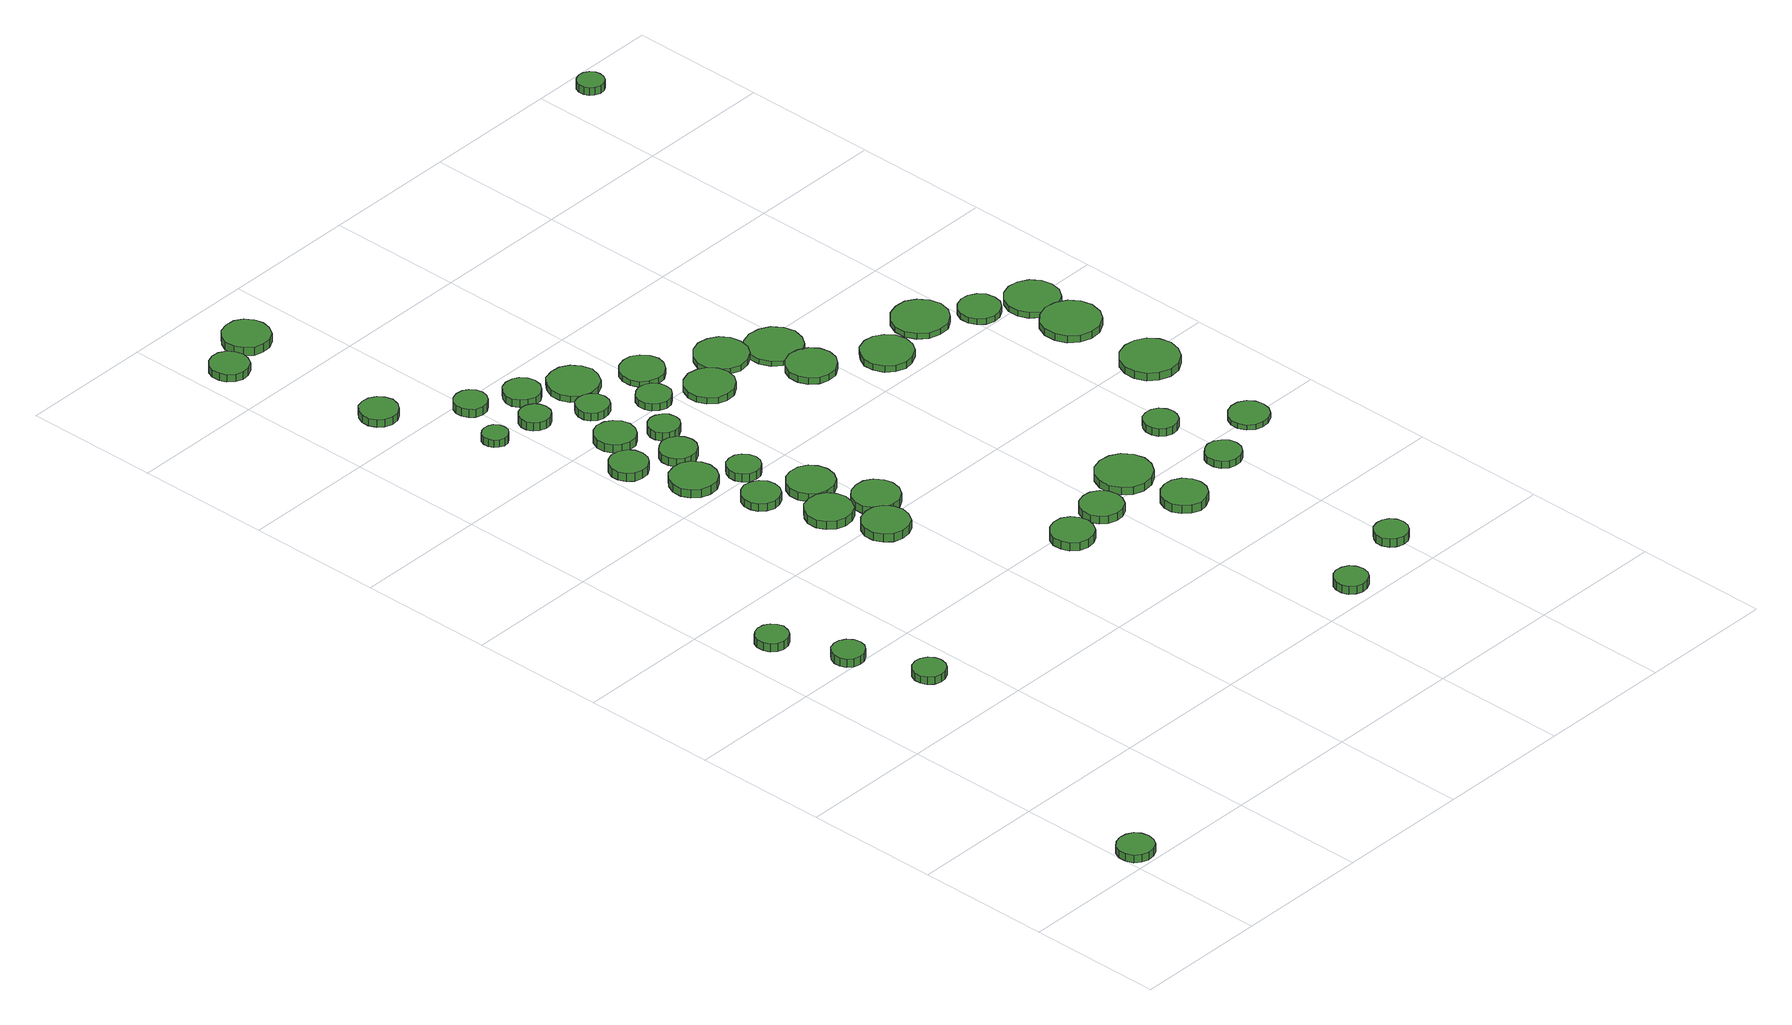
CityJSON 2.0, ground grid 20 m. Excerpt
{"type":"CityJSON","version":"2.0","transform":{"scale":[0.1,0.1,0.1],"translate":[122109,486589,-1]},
"CityObjects":{
"tree1":{"type":"SolitaryVegetationObject","attributes":{"function":"something"},"geometry":[{"type":"MultiSurface","lod":"1","boundaries":[[[0,1,2,3,4,5,6,7,8,9,10,11,12,13,14]],[[15,16,17,18,19,20,21,22,23,24,25,26,27,28,29]],[[0,29,28,1]],[[1,28,27,2]],[[2,27,26,3]],[[3,26,25,4]],[[4,25,24,5]],[[5,24,23,6]],[[6,23,22,7]],[[7,22,21,8]],[[8,21,20,9]],[[9,20,19,10]],[[10,19,18,11]],[[11,18,17,12]],[[12,17,16,13]],[[13,16,15,14]],[[14,15,29,0]]]}]},
"tree2":{"type":"SolitaryVegetationObject","attributes":{"function":"something"},"geometry":[{"type":"MultiSurface","lod":"1","boundaries":[[[30,31,32,33,34,35,36,37,38,39,40,41,42,43,44]],[[45,46,47,48,49,50,51,52,53,54,55,56,57,58,59]],[[30,59,58,31]],[[31,58,57,32]],[[32,57,56,33]],[[33,56,55,34]],[[34,55,54,35]],[[35,54,53,36]],[[36,53,52,37]],[[37,52,51,38]],[[38,51,50,39]],[[39,50,49,40]],[[40,49,48,41]],[[41,48,47,42]],[[42,47,46,43]],[[43,46,45,44]],[[44,45,59,30]]]}]},
"tree3":{"type":"SolitaryVegetationObject","attributes":{"function":"something"},"geometry":[{"type":"MultiSurface","lod":"1","boundaries":[[[60,61,62,63,64,65,66,67,68,69,70,71,72,73,74]],[[75,76,77,78,79,80,81,82,83,84,85,86,87,88,89]],[[60,89,88,61]],[[61,88,87,62]],[[62,87,86,63]],[[63,86,85,64]],[[64,85,84,65]],[[65,84,83,66]],[[66,83,82,67]],[[67,82,81,68]],[[68,81,80,69]],[[69,80,79,70]],[[70,79,78,71]],[[71,78,77,72]],[[72,77,76,73]],[[73,76,75,74]],[[74,75,89,60]]]}]},
"tree4":{"type":"SolitaryVegetationObject","attributes":{"function":"something"},"geometry":[{"type":"MultiSurface","lod":"1","boundaries":[[[90,91,92,93,94,95,96,97,98,99,100,101,102,103,104]],[[105,106,107,108,109,110,111,112,113,114,115,116,117,118,119]],[[90,119,118,91]],[[91,118,117,92]],[[92,117,116,93]],[[93,116,115,94]],[[94,115,114,95]],[[95,114,113,96]],[[96,113,112,97]],[[97,112,111,98]],[[98,111,110,99]],[[99,110,109,100]],[[100,109,108,101]],[[101,108,107,102]],[[102,107,106,103]],[[103,106,105,104]],[[104,105,119,90]]]}]},
"tree5":{"type":"SolitaryVegetationObject","attributes":{"function":"something"},"geometry":[{"type":"MultiSurface","lod":"1","boundaries":[[[120,121,122,123,124,125,126,127,128,129,130,131,132,133,134]],[[135,136,137,138,139,140,141,142,143,144,145,146,147,148,149]],[[120,149,148,121]],[[121,148,147,122]],[[122,147,146,123]],[[123,146,145,124]],[[124,145,144,125]],[[125,144,143,126]],[[126,143,142,127]],[[127,142,141,128]],[[128,141,140,129]],[[129,140,139,130]],[[130,139,138,131]],[[131,138,137,132]],[[132,137,136,133]],[[133,136,135,134]],[[134,135,149,120]]]}]},
"tree6":{"type":"SolitaryVegetationObject","attributes":{"function":"something"},"geometry":[{"type":"MultiSurface","lod":"1","boundaries":[[[150,151,152,153,154,155,156,157,158,159,160,161,162,163,164]],[[165,166,167,168,169,170,171,172,173,174,175,176,177,178,179]],[[150,179,178,151]],[[151,178,177,152]],[[152,177,176,153]],[[153,176,175,154]],[[154,175,174,155]],[[155,174,173,156]],[[156,173,172,157]],[[157,172,171,158]],[[158,171,170,159]],[[159,170,169,160]],[[160,169,168,161]],[[161,168,167,162]],[[162,167,166,163]],[[163,166,165,164]],[[164,165,179,150]]]}]},
"tree7":{"type":"SolitaryVegetationObject","attributes":{"function":"something"},"geometry":[{"type":"MultiSurface","lod":"1","boundaries":[[[180,181,182,183,184,185,186,187,188,189,190,191,192,193,194]],[[195,196,197,198,199,200,201,202,203,204,205,206,207,208,209]],[[180,209,208,181]],[[181,208,207,182]],[[182,207,206,183]],[[183,206,205,184]],[[184,205,204,185]],[[185,204,203,186]],[[186,203,202,187]],[[187,202,201,188]],[[188,201,200,189]],[[189,200,199,190]],[[190,199,198,191]],[[191,198,197,192]],[[192,197,196,193]],[[193,196,195,194]],[[194,195,209,180]]]}]},
"tree8":{"type":"SolitaryVegetationObject","attributes":{"function":"something"},"geometry":[{"type":"MultiSurface","lod":"1","boundaries":[[[210,211,212,213,214,215,216,217,218,219,220,221,222,223,224]],[[225,226,227,228,229,230,231,232,233,234,235,236,237,238,239]],[[210,239,238,211]],[[211,238,237,212]],[[212,237,236,213]],[[213,236,235,214]],[[214,235,234,215]],[[215,234,233,216]],[[216,233,232,217]],[[217,232,231,218]],[[218,231,230,219]],[[219,230,229,220]],[[220,229,228,221]],[[221,228,227,222]],[[222,227,226,223]],[[223,226,225,224]],[[224,225,239,210]]]}]},
"tree9":{"type":"SolitaryVegetationObject","attributes":{"function":"something"},"geometry":[{"type":"MultiSurface","lod":"1","boundaries":[[[240,241,242,243,244,245,246,247,248,249,250,251,252,253,254]],[[255,256,257,258,259,260,261,262,263,264,265,266,267,268,269]],[[240,269,268,241]],[[241,268,267,242]],[[242,267,266,243]],[[243,266,265,244]],[[244,265,264,245]],[[245,264,263,246]],[[246,263,262,247]],[[247,262,261,248]],[[248,261,260,249]],[[249,260,259,250]],[[250,259,258,251]],[[251,258,257,252]],[[252,257,256,253]],[[253,256,255,254]],[[254,255,269,240]]]}]},
"tree10":{"type":"SolitaryVegetationObject","attributes":{"function":"something"},"geometry":[{"type":"MultiSurface","lod":"1","boundaries":[[[270,271,272,273,274,275,276,277,278,279,280,281,282,283,284]],[[285,286,287,288,289,290,291,292,293,294,295,296,297,298,299]],[[270,299,298,271]],[[271,298,297,272]],[[272,297,296,273]],[[273,296,295,274]],[[274,295,294,275]],[[275,294,293,276]],[[276,293,292,277]],[[277,292,291,278]],[[278,291,290,279]],[[279,290,289,280]],[[280,289,288,281]],[[281,288,287,282]],[[282,287,286,283]],[[283,286,285,284]],[[284,285,299,270]]]}]},
"tree11":{"type":"SolitaryVegetationObject","attributes":{"function":"something"},"geometry":[{"type":"MultiSurface","lod":"1","boundaries":[[[300,301,302,303,304,305,306,307,308,309,310,311,312,313,314]],[[315,316,317,318,319,320,321,322,323,324,325,326,327,328,329]],[[300,329,328,301]],[[301,328,327,302]],[[302,327,326,303]],[[303,326,325,304]],[[304,325,324,305]],[[305,324,323,306]],[[306,323,322,307]],[[307,322,321,308]],[[308,321,320,309]],[[309,320,319,310]],[[310,319,318,311]],[[311,318,317,312]],[[312,317,316,313]],[[313,316,315,314]],[[314,315,329,300]]]}]},
"tree12":{"type":"SolitaryVegetationObject","attributes":{"function":"something"},"geometry":[{"type":"MultiSurface","lod":"1","boundaries":[[[330,331,332,333,334,335,336,337,338,339,340,341,342,343,344]],[[345,346,347,348,349,350,351,352,353,354,355,356,357,358,359]],[[330,359,358,331]],[[331,358,357,332]],[[332,357,356,333]],[[333,356,355,334]],[[334,355,354,335]],[[335,354,353,336]],[[336,353,352,337]],[[337,352,351,338]],[[338,351,350,339]],[[339,350,349,340]],[[340,349,348,341]],[[341,348,347,342]],[[342,347,346,343]],[[343,346,345,344]],[[344,345,359,330]]]}]},
"tree13":{"type":"SolitaryVegetationObject","attributes":{"function":"something"},"geometry":[{"type":"MultiSurface","lod":"1","boundaries":[[[360,361,362,363,364,365,366,367,368,369,370,371,372,373,374]],[[375,376,377,378,379,380,381,382,383,384,385,386,387,388,389]],[[360,389,388,361]],[[361,388,387,362]],[[362,387,386,363]],[[363,386,385,364]],[[364,385,384,365]],[[365,384,383,366]],[[366,383,382,367]],[[367,382,381,368]],[[368,381,380,369]],[[369,380,379,370]],[[370,379,378,371]],[[371,378,377,372]],[[372,377,376,373]],[[373,376,375,374]],[[374,375,389,360]]]}]},
"tree14":{"type":"SolitaryVegetationObject","attributes":{"function":"something"},"geometry":[{"type":"MultiSurface","lod":"1","boundaries":[[[390,391,392,393,394,395,396,397,398,399,400,401,402,403,404]],[[405,406,407,408,409,410,411,412,413,414,415,416,417,418,419]],[[390,419,418,391]],[[391,418,417,392]],[[392,417,416,393]],[[393,416,415,394]],[[394,415,414,395]],[[395,414,413,396]],[[396,413,412,397]],[[397,412,411,398]],[[398,411,410,399]],[[399,410,409,400]],[[400,409,408,401]],[[401,408,407,402]],[[402,407,406,403]],[[403,406,405,404]],[[404,405,419,390]]]}]},
"tree15":{"type":"SolitaryVegetationObject","attributes":{"function":"something"},"geometry":[{"type":"MultiSurface","lod":"1","boundaries":[[[420,421,422,423,424,425,426,427,428,429,430,431,432,433,434]],[[435,436,437,438,439,440,441,442,443,444,445,446,447,448,449]],[[420,449,448,421]],[[421,448,447,422]],[[422,447,446,423]],[[423,446,445,424]],[[424,445,444,425]],[[425,444,443,426]],[[426,443,442,427]],[[427,442,441,428]],[[428,441,440,429]],[[429,440,439,430]],[[430,439,438,431]],[[431,438,437,432]],[[432,437,436,433]],[[433,436,435,434]],[[434,435,449,420]]]}]},
"tree16":{"type":"SolitaryVegetationObject","attributes":{"function":"something"},"geometry":[{"type":"MultiSurface","lod":"1","boundaries":[[[450,451,452,453,454,455,456,457,458,459,460,461,462,463,464]],[[465,466,467,468,469,470,471,472,473,474,475,476,477,478,479]],[[450,479,478,451]],[[451,478,477,452]],[[452,477,476,453]],[[453,476,475,454]],[[454,475,474,455]],[[455,474,473,456]],[[456,473,472,457]],[[457,472,471,458]],[[458,471,470,459]],[[459,470,469,460]],[[460,469,468,461]],[[461,468,467,462]],[[462,467,466,463]],[[463,466,465,464]],[[464,465,479,450]]]}]},
"tree17":{"type":"SolitaryVegetationObject","attributes":{"function":"something"},"geometry":[{"type":"MultiSurface","lod":"1","boundaries":[[[480,481,482,483,484,485,486,487,488,489,490,491,492,493,494]],[[495,496,497,498,499,500,501,502,503,504,505,506,507,508,509]],[[480,509,508,481]],[[481,508,507,482]],[[482,507,506,483]],[[483,506,505,484]],[[484,505,504,485]],[[485,504,503,486]],[[486,503,502,487]],[[487,502,501,488]],[[488,501,500,489]],[[489,500,499,490]],[[490,499,498,491]],[[491,498,497,492]],[[492,497,496,493]],[[493,496,495,494]],[[494,495,509,480]]]}]},
"tree18":{"type":"SolitaryVegetationObject","attributes":{"function":"something"},"geometry":[{"type":"MultiSurface","lod":"1","boundaries":[[[510,511,512,513,514,515,516,517,518,519,520,521,522,523,524]],[[525,526,527,528,529,530,531,532,533,534,535,536,537,538,539]],[[510,539,538,511]],[[511,538,537,512]],[[512,537,536,513]],[[513,536,535,514]],[[514,535,534,515]],[[515,534,533,516]],[[516,533,532,517]],[[517,532,531,518]],[[518,531,530,519]],[[519,530,529,520]],[[520,529,528,521]],[[521,528,527,522]],[[522,527,526,523]],[[523,526,525,524]],[[524,525,539,510]]]}]},
"tree19":{"type":"SolitaryVegetationObject","attributes":{"function":"something"},"geometry":[{"type":"MultiSurface","lod":"1","boundaries":[[[540,541,542,543,544,545,546,547,548,549,550,551,552,553,554]],[[555,556,557,558,559,560,561,562,563,564,565,566,567,568,569]],[[540,569,568,541]],[[541,568,567,542]],[[542,567,566,543]],[[543,566,565,544]],[[544,565,564,545]],[[545,564,563,546]],[[546,563,562,547]],[[547,562,561,548]],[[548,561,560,549]],[[549,560,559,550]],[[550,559,558,551]],[[551,558,557,552]],[[552,557,556,553]],[[553,556,555,554]],[[554,555,569,540]]]}]},
"tree20":{"type":"SolitaryVegetationObject","attributes":{"function":"something"},"geometry":[{"type":"MultiSurface","lod":"1","boundaries":[[[570,571,572,573,574,575,576,577,578,579,580,581,582,583,584]],[[585,586,587,588,589,590,591,592,593,594,595,596,597,598,599]],[[570,599,598,571]],[[571,598,597,572]],[[572,597,596,573]],[[573,596,595,574]],[[574,595,594,575]],[[575,594,593,576]],[[576,593,592,577]],[[577,592,591,578]],[[578,591,590,579]],[[579,590,589,580]],[[580,589,588,581]],[[581,588,587,582]],[[582,587,586,583]],[[583,586,585,584]],[[584,585,599,570]]]}]},
"tree21":{"type":"SolitaryVegetationObject","attributes":{"function":"something"},"geometry":[{"type":"MultiSurface","lod":"1","boundaries":[[[600,601,602,603,604,605,606,607,608,609,610,611,612,613,614]],[[615,616,617,618,619,620,621,622,623,624,625,626,627,628,629]],[[600,629,628,601]],[[601,628,627,602]],[[602,627,626,603]],[[603,626,625,604]],[[604,625,624,605]],[[605,624,623,606]],[[606,623,622,607]],[[607,622,621,608]],[[608,621,620,609]],[[609,620,619,610]],[[610,619,618,611]],[[611,618,617,612]],[[612,617,616,613]],[[613,616,615,614]],[[614,615,629,600]]]}]},
"tree22":{"type":"SolitaryVegetationObject","attributes":{"function":"something"},"geometry":[{"type":"MultiSurface","lod":"1","boundaries":[[[630,631,632,633,634,635,636,637,638,639,640,641,642,643,644]],[[645,646,647,648,649,650,651,652,653,654,655,656,657,658,659]],[[630,659,658,631]],[[631,658,657,632]],[[632,657,656,633]],[[633,656,655,634]],[[634,655,654,635]],[[635,654,653,636]],[[636,653,652,637]],[[637,652,651,638]],[[638,651,650,639]],[[639,650,649,640]],[[640,649,648,641]],[[641,648,647,642]],[[642,647,646,643]],[[643,646,645,644]],[[644,645,659,630]]]}]},
"tree23":{"type":"SolitaryVegetationObject","attributes":{"function":"something"},"geometry":[{"type":"MultiSurface","lod":"1","boundaries":[[[660,661,662,663,664,665,666,667,668,669,670,671,672,673,674]],[[675,676,677,678,679,680,681,682,683,684,685,686,687,688,689]],[[660,689,688,661]],[[661,688,687,662]],[[662,687,686,663]],[[663,686,685,664]],[[664,685,684,665]],[[665,684,683,666]],[[666,683,682,667]],[[667,682,681,668]],[[668,681,680,669]],[[669,680,679,670]],[[670,679,678,671]],[[671,678,677,672]],[[672,677,676,673]],[[673,676,675,674]],[[674,675,689,660]]]}]},
"tree24":{"type":"SolitaryVegetationObject","attributes":{"function":"something"},"geometry":[{"type":"MultiSurface","lod":"1","boundaries":[[[690,691,692,693,694,695,696,697,698,699,700,701,702,703,704]],[[705,706,707,708,709,710,711,712,713,714,715,716,717,718,719]],[[690,719,718,691]],[[691,718,717,692]],[[692,717,716,693]],[[693,716,715,694]],[[694,715,714,695]],[[695,714,713,696]],[[696,713,712,697]],[[697,712,711,698]],[[698,711,710,699]],[[699,710,709,700]],[[700,709,708,701]],[[701,708,707,702]],[[702,707,706,703]],[[703,706,705,704]],[[704,705,719,690]]]}]},
"tree25":{"type":"SolitaryVegetationObject","attributes":{"function":"something"},"geometry":[{"type":"MultiSurface","lod":"1","boundaries":[[[720,721,722,723,724,725,726,727,728,729,730,731,732,733,734]],[[735,736,737,738,739,740,741,742,743,744,745,746,747,748,749]],[[720,749,748,721]],[[721,748,747,722]],[[722,747,746,723]],[[723,746,745,724]],[[724,745,744,725]],[[725,744,743,726]],[[726,743,742,727]],[[727,742,741,728]],[[728,741,740,729]],[[729,740,739,730]],[[730,739,738,731]],[[731,738,737,732]],[[732,737,736,733]],[[733,736,735,734]],[[734,735,749,720]]]}]},
"tree26":{"type":"SolitaryVegetationObject","attributes":{"function":"something"},"geometry":[{"type":"MultiSurface","lod":"1","boundaries":[[[750,751,752,753,754,755,756,757,758,759,760,761,762,763,764]],[[765,766,767,768,769,770,771,772,773,774,775,776,777,778,779]],[[750,779,778,751]],[[751,778,777,752]],[[752,777,776,753]],[[753,776,775,754]],[[754,775,774,755]],[[755,774,773,756]],[[756,773,772,757]],[[757,772,771,758]],[[758,771,770,759]],[[759,770,769,760]],[[760,769,768,761]],[[761,768,767,762]],[[762,767,766,763]],[[763,766,765,764]],[[764,765,779,750]]]}]},
"tree27":{"type":"SolitaryVegetationObject","attributes":{"function":"something"},"geometry":[{"type":"MultiSurface","lod":"1","boundaries":[[[780,781,782,783,784,785,786,787,788,789,790,791,792,793,794]],[[795,796,797,798,799,800,801,802,803,804,805,806,807,808,809]],[[780,809,808,781]],[[781,808,807,782]],[[782,807,806,783]],[[783,806,805,784]],[[784,805,804,785]],[[785,804,803,786]],[[786,803,802,787]],[[787,802,801,788]],[[788,801,800,789]],[[789,800,799,790]],[[790,799,798,791]],[[791,798,797,792]],[[792,797,796,793]],[[793,796,795,794]],[[794,795,809,780]]]}]},
"tree28":{"type":"SolitaryVegetationObject","attributes":{"function":"something"},"geometry":[{"type":"MultiSurface","lod":"1","boundaries":[[[810,811,812,813,814,815,816,817,818,819,820,821,822,823,824]],[[825,826,827,828,829,830,831,832,833,834,835,836,837,838,839]],[[810,839,838,811]],[[811,838,837,812]],[[812,837,836,813]],[[813,836,835,814]],[[814,835,834,815]],[[815,834,833,816]],[[816,833,832,817]],[[817,832,831,818]],[[818,831,830,819]],[[819,830,829,820]],[[820,829,828,821]],[[821,828,827,822]],[[822,827,826,823]],[[823,826,825,824]],[[824,825,839,810]]]}]},
"tree29":{"type":"SolitaryVegetationObject","attributes":{"function":"something"},"geometry":[{"type":"MultiSurface","lod":"1","boundaries":[[[840,841,842,843,844,845,846,847,848,849,850,851,852,853,854]],[[855,856,857,858,859,860,861,862,863,864,865,866,867,868,869]],[[840,869,868,841]],[[841,868,867,842]],[[842,867,866,843]],[[843,866,865,844]],[[844,865,864,845]],[[845,864,863,846]],[[846,863,862,847]],[[847,862,861,848]],[[848,861,860,849]],[[849,860,859,850]],[[850,859,858,851]],[[851,858,857,852]],[[852,857,856,853]],[[853,856,855,854]],[[854,855,869,840]]]}]},
"tree30":{"type":"SolitaryVegetationObject","attributes":{"function":"something"},"geometry":[{"type":"MultiSurface","lod":"1","boundaries":[[[870,871,872,873,874,875,876,877,878,879,880,881,882,883,884]],[[885,886,887,888,889,890,891,892,893,894,895,896,897,898,899]],[[870,899,898,871]],[[871,898,897,872]],[[872,897,896,873]],[[873,896,895,874]],[[874,895,894,875]],[[875,894,893,876]],[[876,893,892,877]],[[877,892,891,878]],[[878,891,890,879]],[[879,890,889,880]],[[880,889,888,881]],[[881,888,887,882]],[[882,887,886,883]],[[883,886,885,884]],[[884,885,899,870]]]}]},
"tree31":{"type":"SolitaryVegetationObject","attributes":{"function":"something"},"geometry":[{"type":"MultiSurface","lod":"1","boundaries":[[[900,901,902,903,904,905,906,907,908,909,910,911,912,913,914]],[[915,916,917,918,919,920,921,922,923,924,925,926,927,928,929]],[[900,929,928,901]],[[901,928,927,902]],[[902,927,926,903]],[[903,926,925,904]],[[904,925,924,905]],[[905,924,923,906]],[[906,923,922,907]],[[907,922,921,908]],[[908,921,920,909]],[[909,920,919,910]],[[910,919,918,911]],[[911,918,917,912]],[[912,917,916,913]],[[913,916,915,914]],[[914,915,929,900]]]}]},
"tree32":{"type":"SolitaryVegetationObject","attributes":{"function":"something"},"geometry":[{"type":"MultiSurface","lod":"1","boundaries":[[[930,931,932,933,934,935,936,937,938,939,940,941,942,943,944]],[[945,946,947,948,949,950,951,952,953,954,955,956,957,958,959]],[[930,959,958,931]],[[931,958,957,932]],[[932,957,956,933]],[[933,956,955,934]],[[934,955,954,935]],[[935,954,953,936]],[[936,953,952,937]],[[937,952,951,938]],[[938,951,950,939]],[[939,950,949,940]],[[940,949,948,941]],[[941,948,947,942]],[[942,947,946,943]],[[943,946,945,944]],[[944,945,959,930]]]}]},
"tree33":{"type":"SolitaryVegetationObject","attributes":{"function":"something"},"geometry":[{"type":"MultiSurface","lod":"1","boundaries":[[[960,961,962,963,964,965,966,967,968,969,970,971,972,973,974]],[[975,976,977,978,979,980,981,982,983,984,985,986,987,988,989]],[[960,989,988,961]],[[961,988,987,962]],[[962,987,986,963]],[[963,986,985,964]],[[964,985,984,965]],[[965,984,983,966]],[[966,983,982,967]],[[967,982,981,968]],[[968,981,980,969]],[[969,980,979,970]],[[970,979,978,971]],[[971,978,977,972]],[[972,977,976,973]],[[973,976,975,974]],[[974,975,989,960]]]}]},
"tree34":{"type":"SolitaryVegetationObject","attributes":{"function":"something"},"geometry":[{"type":"MultiSurface","lod":"1","boundaries":[[[990,991,992,993,994,995,996,997,998,999,1000,1001,1002,1003,1004]],[[1005,1006,1007,1008,1009,1010,1011,1012,1013,1014,1015,1016,1017,1018,1019]],[[990,1019,1018,991]],[[991,1018,1017,992]],[[992,1017,1016,993]],[[993,1016,1015,994]],[[994,1015,1014,995]],[[995,1014,1013,996]],[[996,1013,1012,997]],[[997,1012,1011,998]],[[998,1011,1010,999]],[[999,1010,1009,1000]],[[1000,1009,1008,1001]],[[1001,1008,1007,1002]],[[1002,1007,1006,1003]],[[1003,1006,1005,1004]],[[1004,1005,1019,990]]]}]},
"tree35":{"type":"SolitaryVegetationObject","attributes":{"function":"something"},"geometry":[{"type":"MultiSurface","lod":"1","boundaries":[[[1020,1021,1022,1023,1024,1025,1026,1027,1028,1029,1030,1031,1032,1033,1034]],[[1035,1036,1037,1038,1039,1040,1041,1042,1043,1044,1045,1046,1047,1048,1049]],[[1020,1049,1048,1021]],[[1021,1048,1047,1022]],[[1022,1047,1046,1023]],[[1023,1046,1045,1024]],[[1024,1045,1044,1025]],[[1025,1044,1043,1026]],[[1026,1043,1042,1027]],[[1027,1042,1041,1028]],[[1028,1041,1040,1029]],[[1029,1040,1039,1030]],[[1030,1039,1038,1031]],[[1031,1038,1037,1032]],[[1032,1037,1036,1033]],[[1033,1036,1035,1034]],[[1034,1035,1049,1020]]]}]},
"tree36":{"type":"SolitaryVegetationObject","attributes":{"function":"something"},"geometry":[{"type":"MultiSurface","lod":"1","boundaries":[[[1050,1051,1052,1053,1054,1055,1056,1057,1058,1059,1060,1061,1062,1063,1064]],[[1065,1066,1067,1068,1069,1070,1071,1072,1073,1074,1075,1076,1077,1078,1079]],[[1050,1079,1078,1051]],[[1051,1078,1077,1052]],[[1052,1077,1076,1053]],[[1053,1076,1075,1054]],[[1054,1075,1074,1055]],[[1055,1074,1073,1056]],[[1056,1073,1072,1057]],[[1057,1072,1071,1058]],[[1058,1071,1070,1059]],[[1059,1070,1069,1060]],[[1060,1069,1068,1061]],[[1061,1068,1067,1062]],[[1062,1067,1066,1063]],[[1063,1066,1065,1064]],[[1064,1065,1079,1050]]]}]},
"tree37":{"type":"SolitaryVegetationObject","attributes":{"function":"something"},"geometry":[{"type":"MultiSurface","lod":"1","boundaries":[[[1080,1081,1082,1083,1084,1085,1086,1087,1088,1089,1090,1091,1092,1093,1094]],[[1095,1096,1097,1098,1099,1100,1101,1102,1103,1104,1105,1106,1107,1108,1109]],[[1080,1109,1108,1081]],[[1081,1108,1107,1082]],[[1082,1107,1106,1083]],[[1083,1106,1105,1084]],[[1084,1105,1104,1085]],[[1085,1104,1103,1086]],[[1086,1103,1102,1087]],[[1087,1102,1101,1088]],[[1088,1101,1100,1089]],[[1089,1100,1099,1090]],[[1090,1099,1098,1091]],[[1091,1098,1097,1092]],[[1092,1097,1096,1093]],[[1093,1096,1095,1094]],[[1094,1095,1109,1080]]]}]},
"tree38":{"type":"SolitaryVegetationObject","attributes":{"function":"something"},"geometry":[{"type":"MultiSurface","lod":"1","boundaries":[[[1110,1111,1112,1113,1114,1115,1116,1117,1118,1119,1120,1121,1122,1123,1124]],[[1125,1126,1127,1128,1129,1130,1131,1132,1133,1134,1135,1136,1137,1138,1139]],[[1110,1139,1138,1111]],[[1111,1138,1137,1112]],[[1112,1137,1136,1113]],[[1113,1136,1135,1114]],[[1114,1135,1134,1115]],[[1115,1134,1133,1116]],[[1116,1133,1132,1117]],[[1117,1132,1131,1118]],[[1118,1131,1130,1119]],[[1119,1130,1129,1120]],[[1120,1129,1128,1121]],[[1121,1128,1127,1122]],[[1122,1127,1126,1123]],[[1123,1126,1125,1124]],[[1124,1125,1139,1110]]]}]},
"tree39":{"type":"SolitaryVegetationObject","attributes":{"function":"something"},"geometry":[{"type":"MultiSurface","lod":"1","boundaries":[[[1140,1141,1142,1143,1144,1145,1146,1147,1148,1149,1150,1151,1152,1153,1154]],[[1155,1156,1157,1158,1159,1160,1161,1162,1163,1164,1165,1166,1167,1168,1169]],[[1140,1169,1168,1141]],[[1141,1168,1167,1142]],[[1142,1167,1166,1143]],[[1143,1166,1165,1144]],[[1144,1165,1164,1145]],[[1145,1164,1163,1146]],[[1146,1163,1162,1147]],[[1147,1162,1161,1148]],[[1148,1161,1160,1149]],[[1149,1160,1159,1150]],[[1150,1159,1158,1151]],[[1151,1158,1157,1152]],[[1152,1157,1156,1153]],[[1153,1156,1155,1154]],[[1154,1155,1169,1140]]]}]},
"tree40":{"type":"SolitaryVegetationObject","attributes":{"function":"something"},"geometry":[{"type":"MultiSurface","lod":"1","boundaries":[[[1170,1171,1172,1173,1174,1175,1176,1177,1178,1179,1180,1181,1182,1183,1184]],[[1185,1186,1187,1188,1189,1190,1191,1192,1193,1194,1195,1196,1197,1198,1199]],[[1170,1199,1198,1171]],[[1171,1198,1197,1172]],[[1172,1197,1196,1173]],[[1173,1196,1195,1174]],[[1174,1195,1194,1175]],[[1175,1194,1193,1176]],[[1176,1193,1192,1177]],[[1177,1192,1191,1178]],[[1178,1191,1190,1179]],[[1179,1190,1189,1180]],[[1180,1189,1188,1181]],[[1181,1188,1187,1182]],[[1182,1187,1186,1183]],[[1183,1186,1185,1184]],[[1184,1185,1199,1170]]]}]},
"tree41":{"type":"SolitaryVegetationObject","attributes":{"function":"something"},"geometry":[{"type":"MultiSurface","lod":"1","boundaries":[[[1200,1201,1202,1203,1204,1205,1206,1207,1208,1209,1210,1211,1212,1213,1214]],[[1215,1216,1217,1218,1219,1220,1221,1222,1223,1224,1225,1226,1227,1228,1229]],[[1200,1229,1228,1201]],[[1201,1228,1227,1202]],[[1202,1227,1226,1203]],[[1203,1226,1225,1204]],[[1204,1225,1224,1205]],[[1205,1224,1223,1206]],[[1206,1223,1222,1207]],[[1207,1222,1221,1208]],[[1208,1221,1220,1209]],[[1209,1220,1219,1210]],[[1210,1219,1218,1211]],[[1211,1218,1217,1212]],[[1212,1217,1216,1213]],[[1213,1216,1215,1214]],[[1214,1215,1229,1200]]]}]},
"tree42":{"type":"SolitaryVegetationObject","attributes":{"function":"something"},"geometry":[{"type":"MultiSurface","lod":"1","boundaries":[[[1230,1231,1232,1233,1234,1235,1236,1237,1238,1239,1240,1241,1242,1243,1244]],[[1245,1246,1247,1248,1249,1250,1251,1252,1253,1254,1255,1256,1257,1258,1259]],[[1230,1259,1258,1231]],[[1231,1258,1257,1232]],[[1232,1257,1256,1233]],[[1233,1256,1255,1234]],[[1234,1255,1254,1235]],[[1235,1254,1253,1236]],[[1236,1253,1252,1237]],[[1237,1252,1251,1238]],[[1238,1251,1250,1239]],[[1239,1250,1249,1240]],[[1240,1249,1248,1241]],[[1241,1248,1247,1242]],[[1242,1247,1246,1243]],[[1243,1246,1245,1244]],[[1244,1245,1259,1230]]]}]},
"tree43":{"type":"SolitaryVegetationObject","attributes":{"function":"something"},"geometry":[{"type":"MultiSurface","lod":"1","boundaries":[[[1260,1261,1262,1263,1264,1265,1266,1267,1268,1269,1270,1271,1272,1273,1274]],[[1275,1276,1277,1278,1279,1280,1281,1282,1283,1284,1285,1286,1287,1288,1289]],[[1260,1289,1288,1261]],[[1261,1288,1287,1262]],[[1262,1287,1286,1263]],[[1263,1286,1285,1264]],[[1264,1285,1284,1265]],[[1265,1284,1283,1266]],[[1266,1283,1282,1267]],[[1267,1282,1281,1268]],[[1268,1281,1280,1269]],[[1269,1280,1279,1270]],[[1270,1279,1278,1271]],[[1271,1278,1277,1272]],[[1272,1277,1276,1273]],[[1273,1276,1275,1274]],[[1274,1275,1289,1260]]]}]},
"tree44":{"type":"SolitaryVegetationObject","attributes":{"function":"something"},"geometry":[{"type":"MultiSurface","lod":"1","boundaries":[[[1290,1291,1292,1293,1294,1295,1296,1297,1298,1299,1300,1301,1302,1303,1304]],[[1305,1306,1307,1308,1309,1310,1311,1312,1313,1314,1315,1316,1317,1318,1319]],[[1290,1319,1318,1291]],[[1291,1318,1317,1292]],[[1292,1317,1316,1293]],[[1293,1316,1315,1294]],[[1294,1315,1314,1295]],[[1295,1314,1313,1296]],[[1296,1313,1312,1297]],[[1297,1312,1311,1298]],[[1298,1311,1310,1299]],[[1299,1310,1309,1300]],[[1300,1309,1308,1301]],[[1301,1308,1307,1302]],[[1302,1307,1306,1303]],[[1303,1306,1305,1304]],[[1304,1305,1319,1290]]]}]},
"tree45":{"type":"SolitaryVegetationObject","attributes":{"function":"something"},"geometry":[{"type":"MultiSurface","lod":"1","boundaries":[[[1320,1321,1322,1323,1324,1325,1326,1327,1328,1329,1330,1331,1332,1333,1334]],[[1335,1336,1337,1338,1339,1340,1341,1342,1343,1344,1345,1346,1347,1348,1349]],[[1320,1349,1348,1321]],[[1321,1348,1347,1322]],[[1322,1347,1346,1323]],[[1323,1346,1345,1324]],[[1324,1345,1344,1325]],[[1325,1344,1343,1326]],[[1326,1343,1342,1327]],[[1327,1342,1341,1328]],[[1328,1341,1340,1329]],[[1329,1340,1339,1330]],[[1330,1339,1338,1331]],[[1331,1338,1337,1332]],[[1332,1337,1336,1333]],[[1333,1336,1335,1334]],[[1334,1335,1349,1320]]]}]},
"tree46":{"type":"SolitaryVegetationObject","attributes":{"function":"something"},"geometry":[{"type":"MultiSurface","lod":"1","boundaries":[[[1350,1351,1352,1353,1354,1355,1356,1357,1358,1359,1360,1361,1362,1363,1364]],[[1365,1366,1367,1368,1369,1370,1371,1372,1373,1374,1375,1376,1377,1378,1379]],[[1350,1379,1378,1351]],[[1351,1378,1377,1352]],[[1352,1377,1376,1353]],[[1353,1376,1375,1354]],[[1354,1375,1374,1355]],[[1355,1374,1373,1356]],[[1356,1373,1372,1357]],[[1357,1372,1371,1358]],[[1358,1371,1370,1359]],[[1359,1370,1369,1360]],[[1360,1369,1368,1361]],[[1361,1368,1367,1362]],[[1362,1367,1366,1363]],[[1363,1366,1365,1364]],[[1364,1365,1379,1350]]]}]}
},
"vertices":[
[53,32,18],[51,43,18],[45,52,18],[35,57,18],[24,58,18],[14,55,18],[5,48,18],[1,38,18],[1,27,18],[5,16,18],[14,9,18],[24,6,18],[35,7,18],[45,12,18],[51,21,18],[51,21,6],[45,12,6],[35,7,6],[24,6,6],[14,9,6],[5,16,6],[1,27,6],[1,38,6],[5,48,6],[14,55,6],[24,58,6],[35,57,6],[45,52,6],[51,43,6],[53,32,6],
[82,713,26],[79,722,26],[74,730,26],[65,735,26],[55,736,26],[46,733,26],[39,727,26],[35,718,26],[35,708,26],[39,699,26],[46,692,26],[55,689,26],[65,690,26],[74,695,26],[79,703,26],[79,703,13],[74,695,13],[65,690,13],[55,689,13],[46,692,13],[39,699,13],[35,708,13],[35,718,13],[39,727,13],[46,733,13],[55,736,13],[65,735,13],[74,730,13],[79,722,13],[82,713,13],
[120,610,29],[118,620,29],[112,628,29],[103,633,29],[94,634,29],[84,631,29],[77,624,29],[73,615,29],[73,605,29],[77,596,29],[84,590,29],[94,587,29],[103,588,29],[112,593,29],[118,601,29],[118,601,16],[112,593,16],[103,588,16],[94,587,16],[84,590,16],[77,596,16],[73,605,16],[73,615,16],[77,624,16],[84,631,16],[94,634,16],[103,633,16],[112,628,16],[118,620,16],[120,610,16],
[158,500,32],[156,509,32],[150,517,32],[141,522,32],[132,523,32],[122,520,32],[115,514,32],[111,505,32],[111,495,32],[115,486,32],[122,479,32],[132,476,32],[141,477,32],[150,482,32],[156,490,32],[156,490,20],[150,482,20],[141,477,20],[132,476,20],[122,479,20],[115,486,20],[111,495,20],[111,505,20],[115,514,20],[122,520,20],[132,523,20],[141,522,20],[150,517,20],[156,509,20],[158,500,20],
[125,1454,27],[122,1465,27],[115,1474,27],[105,1480,27],[94,1481,27],[83,1478,27],[75,1470,27],[70,1459,27],[70,1448,27],[75,1437,27],[83,1430,27],[94,1426,27],[105,1427,27],[115,1433,27],[122,1442,27],[122,1442,15],[115,1433,15],[105,1427,15],[94,1426,15],[83,1430,15],[75,1437,15],[70,1448,15],[70,1459,15],[75,1470,15],[83,1478,15],[94,1481,15],[105,1480,15],[115,1474,15],[122,1465,15],[125,1454,15],
[70,1672,27],[67,1683,27],[61,1693,27],[50,1699,27],[39,1700,27],[28,1696,27],[19,1688,27],[15,1678,27],[15,1666,27],[19,1656,27],[28,1648,27],[39,1644,27],[50,1645,27],[61,1651,27],[67,1661,27],[67,1661,15],[61,1651,15],[50,1645,15],[39,1644,15],[28,1648,15],[19,1656,15],[15,1666,15],[15,1678,15],[19,1688,15],[28,1696,15],[39,1700,15],[50,1699,15],[61,1693,15],[67,1683,15],[70,1672,15],
[178,1302,26],[177,1309,26],[172,1316,26],[166,1319,26],[158,1320,26],[151,1318,26],[145,1313,26],[142,1306,26],[142,1298,26],[145,1291,26],[151,1286,26],[158,1283,26],[166,1284,26],[172,1288,26],[177,1294,26],[177,1294,14],[172,1288,14],[166,1284,14],[158,1283,14],[151,1286,14],[145,1291,14],[142,1298,14],[142,1306,14],[145,1313,14],[151,1318,14],[158,1320,14],[166,1319,14],[172,1316,14],[177,1309,14],[178,1302,14],
[256,1124,26],[254,1136,26],[247,1145,26],[237,1151,26],[225,1152,26],[214,1148,26],[206,1141,26],[201,1130,26],[201,1119,26],[206,1108,26],[214,1100,26],[225,1097,26],[237,1098,26],[247,1104,26],[254,1113,26],[254,1113,13],[247,1104,13],[237,1098,13],[225,1097,13],[214,1100,13],[206,1108,13],[201,1119,13],[201,1130,13],[206,1141,13],[214,1148,13],[225,1152,13],[237,1151,13],[247,1145,13],[254,1136,13],[256,1124,13],
[296,1039,26],[293,1052,26],[285,1064,26],[273,1071,26],[259,1072,26],[245,1068,26],[235,1058,26],[229,1046,26],[229,1031,26],[235,1019,26],[245,1009,26],[259,1005,26],[273,1006,26],[285,1013,26],[293,1025,26],[293,1025,13],[285,1013,13],[273,1006,13],[259,1005,13],[245,1009,13],[235,1019,13],[229,1031,13],[229,1046,13],[235,1058,13],[245,1068,13],[259,1072,13],[273,1071,13],[285,1064,13],[293,1052,13],[296,1039,13],
[321,946,26],[319,957,26],[312,967,26],[302,972,26],[291,974,26],[280,970,26],[271,962,26],[267,952,26],[267,940,26],[271,930,26],[280,922,26],[291,918,26],[302,920,26],[312,925,26],[319,935,26],[319,935,14],[312,925,14],[302,920,14],[291,918,14],[280,922,14],[271,930,14],[267,940,14],[267,952,14],[271,962,14],[280,970,14],[291,974,14],[302,972,14],[312,967,14],[319,957,14],[321,946,14],
[361,855,27],[358,868,27],[350,880,27],[338,887,27],[324,888,27],[310,884,27],[300,874,27],[294,862,27],[294,847,27],[300,835,27],[310,825,27],[324,821,27],[338,822,27],[350,829,27],[358,841,27],[358,841,14],[350,829,14],[338,822,14],[324,821,14],[310,825,14],[300,835,14],[294,847,14],[294,862,14],[300,874,14],[310,884,14],[324,888,14],[338,887,14],[350,880,14],[358,868,14],[361,855,14],
[389,778,28],[386,791,28],[378,803,28],[366,810,28],[352,811,28],[338,807,28],[328,798,28],[322,785,28],[322,770,28],[328,758,28],[338,748,28],[352,744,28],[366,745,28],[378,752,28],[386,764,28],[386,764,15],[378,752,15],[366,745,15],[352,744,15],[338,748,15],[328,758,15],[322,770,15],[322,785,15],[328,798,15],[338,807,15],[352,811,15],[366,810,15],[378,803,15],[386,791,15],[389,778,15],
[221,1379,24],[219,1389,24],[213,1397,24],[205,1402,24],[195,1403,24],[185,1400,24],[178,1393,24],[174,1384,24],[174,1375,24],[178,1366,24],[185,1359,24],[195,1356,24],[205,1357,24],[213,1362,24],[219,1370,24],[219,1370,11],[213,1362,11],[205,1357,11],[195,1356,11],[185,1359,11],[178,1366,11],[174,1375,11],[174,1384,11],[178,1393,11],[185,1400,11],[195,1403,11],[205,1402,11],[213,1397,11],[219,1389,11],[221,1379,11],
[252,1294,25],[250,1303,25],[245,1310,25],[236,1315,25],[227,1316,25],[218,1313,25],[211,1307,25],[207,1298,25],[207,1289,25],[211,1280,25],[218,1274,25],[227,1271,25],[236,1272,25],[245,1277,25],[250,1284,25],[250,1284,12],[245,1277,12],[236,1272,12],[227,1271,12],[218,1274,12],[211,1280,12],[207,1289,12],[207,1298,12],[211,1307,12],[218,1313,12],[227,1316,12],[236,1315,12],[245,1310,12],[250,1303,12],[252,1294,12],
[141,1701,28],[138,1714,28],[130,1726,28],[118,1733,28],[104,1734,28],[90,1730,28],[80,1720,28],[74,1708,28],[74,1693,28],[80,1681,28],[90,1671,28],[104,1667,28],[118,1668,28],[130,1675,28],[138,1687,28],[138,1687,15],[130,1675,15],[118,1668,15],[104,1667,15],[90,1671,15],[80,1681,15],[74,1693,15],[74,1708,15],[80,1720,15],[90,1730,15],[104,1734,15],[118,1733,15],[130,1726,15],[138,1714,15],[141,1701,15],
[297,1184,25],[294,1196,25],[287,1206,25],[277,1212,25],[264,1214,25],[253,1210,25],[244,1202,25],[239,1190,25],[239,1178,25],[244,1167,25],[253,1159,25],[264,1155,25],[277,1156,25],[287,1162,25],[294,1172,25],[294,1172,12],[287,1162,12],[277,1156,12],[264,1155,12],[253,1159,12],[244,1167,12],[239,1178,12],[239,1190,12],[244,1202,12],[253,1210,12],[264,1214,12],[277,1212,12],[287,1206,12],[294,1196,12],[297,1184,12],
[325,1098,25],[323,1109,25],[316,1118,25],[306,1124,25],[295,1125,25],[285,1121,25],[277,1114,25],[272,1104,25],[272,1093,25],[277,1083,25],[285,1075,25],[295,1072,25],[306,1073,25],[316,1079,25],[323,1088,25],[323,1088,12],[316,1079,12],[306,1073,12],[295,1072,12],[285,1075,12],[277,1083,12],[272,1093,12],[272,1104,12],[277,1114,12],[285,1121,12],[295,1125,12],[306,1124,12],[316,1118,12],[323,1109,12],[325,1098,12],
[352,1008,25],[350,1018,25],[344,1026,25],[336,1031,25],[326,1032,25],[316,1029,25],[309,1022,25],[305,1013,25],[305,1003,25],[309,994,25],[316,987,25],[326,984,25],[336,985,25],[344,990,25],[350,998,25],[350,998,12],[344,990,12],[336,985,12],[326,984,12],[316,987,12],[309,994,12],[305,1003,12],[305,1013,12],[309,1022,12],[316,1029,12],[326,1032,12],[336,1031,12],[344,1026,12],[350,1018,12],[352,1008,12],
[395,918,25],[392,932,25],[384,943,25],[372,950,25],[357,951,25],[344,947,25],[334,938,25],[328,925,25],[328,911,25],[334,898,25],[344,888,25],[357,884,25],[372,885,25],[384,892,25],[392,904,25],[392,904,12],[384,892,12],[372,885,12],[357,884,12],[344,888,12],[334,898,12],[328,911,12],[328,925,12],[334,938,12],[344,947,12],[357,951,12],[372,950,12],[384,943,12],[392,932,12],[395,918,12],
[427,830,27],[424,843,27],[416,855,27],[404,862,27],[390,863,27],[376,859,27],[366,850,27],[360,837,27],[360,823,27],[366,810,27],[376,800,27],[390,796,27],[404,797,27],[416,804,27],[424,816,27],[424,816,14],[416,804,14],[404,797,14],[390,796,14],[376,800,14],[366,810,14],[360,823,14],[360,837,14],[366,850,14],[376,859,14],[390,863,14],[404,862,14],[416,855,14],[424,843,14],[427,830,14],
[289,1347,23],[287,1358,23],[280,1367,23],[271,1372,23],[260,1373,23],[249,1370,23],[241,1362,23],[236,1352,23],[236,1341,23],[241,1331,23],[249,1324,23],[260,1320,23],[271,1321,23],[280,1327,23],[287,1336,23],[287,1336,11],[280,1327,11],[271,1321,11],[260,1320,11],[249,1324,11],[241,1331,11],[236,1341,11],[236,1352,11],[241,1362,11],[249,1370,11],[260,1373,11],[271,1372,11],[280,1367,11],[287,1358,11],[289,1347,11],
[350,1150,25],[348,1160,25],[342,1167,25],[334,1172,25],[325,1173,25],[316,1170,25],[309,1164,25],[305,1155,25],[305,1146,25],[309,1137,25],[316,1131,25],[325,1128,25],[334,1129,25],[342,1134,25],[348,1141,25],[348,1141,12],[342,1134,12],[334,1129,12],[325,1128,12],[316,1131,12],[309,1137,12],[305,1146,12],[305,1155,12],[309,1164,12],[316,1170,12],[325,1173,12],[334,1172,12],[342,1167,12],[348,1160,12],[350,1150,12],
[532,575,31],[529,588,31],[522,598,31],[511,605,31],[498,606,31],[486,602,31],[476,593,31],[471,582,31],[471,569,31],[476,557,31],[486,548,31],[498,544,31],[511,546,31],[522,552,31],[529,563,31],[529,563,18],[522,552,18],[511,546,18],[498,544,18],[486,548,18],[476,557,18],[471,569,18],[471,582,18],[476,593,18],[486,602,18],[498,606,18],[511,605,18],[522,598,18],[529,588,18],[532,575,18],
[324,1254,23],[322,1264,23],[316,1272,23],[307,1277,23],[297,1278,23],[288,1275,23],[281,1268,23],[277,1259,23],[277,1249,23],[281,1240,23],[288,1234,23],[297,1231,23],[307,1232,23],[316,1236,23],[322,1244,23],[322,1244,11],[316,1236,11],[307,1232,11],[297,1231,11],[288,1234,11],[281,1240,11],[277,1249,11],[277,1259,11],[281,1268,11],[288,1275,11],[297,1278,11],[307,1277,11],[316,1272,11],[322,1264,11],[324,1254,11],
[362,1311,21],[358,1326,21],[349,1338,21],[336,1346,21],[321,1347,21],[306,1343,21],[295,1332,21],[289,1318,21],[289,1303,21],[295,1289,21],[306,1279,21],[321,1274,21],[336,1276,21],[349,1283,21],[358,1296,21],[358,1296,11],[349,1283,11],[336,1276,11],[321,1274,11],[306,1279,11],[295,1289,11],[289,1303,11],[289,1318,11],[295,1332,11],[306,1343,11],[321,1347,11],[336,1346,11],[349,1338,11],[358,1326,11],[362,1311,11],
[398,1210,22],[396,1220,22],[390,1229,22],[381,1234,22],[371,1235,22],[361,1232,22],[353,1225,22],[349,1215,22],[349,1205,22],[353,1196,22],[361,1189,22],[371,1185,22],[381,1186,22],[390,1192,22],[396,1200,22],[396,1200,11],[390,1192,11],[381,1186,11],[371,1185,11],[361,1189,11],[353,1196,11],[349,1205,11],[349,1215,11],[353,1225,11],[361,1232,11],[371,1235,11],[381,1234,11],[390,1229,11],[396,1220,11],[398,1210,11],
[696,230,29],[694,240,29],[688,248,29],[679,253,29],[669,254,29],[660,251,29],[652,244,29],[648,235,29],[648,225,29],[652,216,29],[660,209,29],[669,206,29],[679,207,29],[688,212,29],[694,220,29],[694,220,16],[688,212,16],[679,207,16],[669,206,16],[660,209,16],[652,216,16],[648,225,16],[648,235,16],[652,244,16],[660,251,16],[669,254,16],[679,253,16],[688,248,16],[694,240,16],[696,230,16],
[608,591,27],[605,604,27],[598,614,27],[586,621,27],[574,622,27],[561,618,27],[552,610,27],[547,598,27],[547,585,27],[552,573,27],[561,565,27],[574,561,27],[586,562,27],[598,568,27],[605,579,27],[605,579,15],[598,568,15],[586,562,15],[574,561,15],[561,565,15],[552,573,15],[547,585,15],[547,598,15],[552,610,15],[561,618,15],[574,622,15],[586,621,15],[598,614,15],[605,604,15],[608,591,15],
[441,1263,20],[438,1276,20],[430,1287,20],[419,1294,20],[406,1295,20],[393,1291,20],[383,1282,20],[378,1270,20],[378,1257,20],[383,1245,20],[393,1236,20],[406,1232,20],[419,1233,20],[430,1240,20],[438,1251,20],[438,1251,11],[430,1240,11],[419,1233,11],[406,1232,11],[393,1236,11],[383,1245,11],[378,1257,11],[378,1270,11],[383,1282,11],[393,1291,11],[406,1295,11],[419,1294,11],[430,1287,11],[438,1276,11],[441,1263,11],
[479,1173,21],[476,1188,21],[467,1200,21],[454,1207,21],[439,1209,21],[425,1204,21],[414,1194,21],[408,1180,21],[408,1166,21],[414,1152,21],[425,1142,21],[439,1138,21],[454,1139,21],[467,1147,21],[476,1159,21],[476,1159,11],[467,1147,11],[454,1139,11],[439,1138,11],[425,1142,11],[414,1152,11],[408,1166,11],[408,1180,11],[414,1194,11],[425,1204,11],[439,1209,11],[454,1207,11],[467,1200,11],[476,1188,11],[479,1173,11],
[708,532,23],[705,545,23],[697,556,23],[685,563,23],[672,564,23],[659,560,23],[649,551,23],[643,539,23],[643,525,23],[649,513,23],[659,504,23],[672,499,23],[685,501,23],[697,508,23],[705,519,23],[705,519,10],[697,508,10],[685,501,10],[672,499,10],[659,504,10],[649,513,10],[643,525,10],[643,539,10],[649,551,10],[659,560,10],[672,564,10],[685,563,10],[697,556,10],[705,545,10],[708,532,10],
[696,622,26],[692,638,26],[682,652,26],[668,660,26],[651,662,26],[635,657,26],[623,646,26],[616,630,26],[616,614,26],[623,598,26],[635,587,26],[651,582,26],[668,584,26],[682,592,26],[692,606,26],[692,606,14],[682,592,14],[668,584,14],[651,582,14],[635,587,14],[623,598,14],[616,614,14],[616,630,14],[623,646,14],[635,657,14],[651,662,14],[668,660,14],[682,652,14],[692,638,14],[696,622,14],
[544,1209,20],[541,1225,20],[532,1238,20],[518,1246,20],[502,1248,20],[487,1243,20],[475,1232,20],[468,1217,20],[468,1201,20],[475,1187,20],[487,1176,20],[502,1171,20],[518,1173,20],[532,1181,20],[541,1194,20],[541,1194,11],[532,1181,11],[518,1173,11],[502,1171,11],[487,1176,11],[475,1187,11],[468,1201,11],[468,1217,11],[475,1232,11],[487,1243,11],[502,1248,11],[518,1246,11],[532,1238,11],[541,1225,11],[544,1209,11],
[822,272,21],[820,282,21],[814,290,21],[806,295,21],[796,296,21],[786,293,21],[779,286,21],[774,277,21],[774,267,21],[779,257,21],[786,251,21],[796,248,21],[806,249,21],[814,254,21],[820,262,21],[820,262,8],[814,254,8],[806,249,8],[796,248,8],[786,251,8],[779,257,8],[774,267,8],[774,277,8],[779,286,8],[786,293,8],[796,296,8],[806,295,8],[814,290,8],[820,282,8],[822,272,8],
[604,1104,21],[601,1119,21],[592,1131,21],[579,1138,21],[564,1140,21],[550,1135,21],[539,1125,21],[533,1112,21],[533,1097,21],[539,1083,21],[550,1073,21],[564,1069,21],[579,1070,21],[592,1078,21],[601,1090,21],[601,1090,11],[592,1078,11],[579,1070,11],[564,1069,11],[550,1073,11],[539,1083,11],[533,1097,11],[533,1112,11],[539,1125,11],[550,1135,11],[564,1140,11],[579,1138,11],[592,1131,11],[601,1119,11],[604,1104,11],
[611,1172,19],[607,1189,19],[597,1203,19],[582,1211,19],[565,1213,19],[549,1208,19],[537,1196,19],[530,1181,19],[530,1164,19],[537,1148,19],[549,1137,19],[565,1131,19],[582,1133,19],[597,1142,19],[607,1156,19],[607,1156,11],[597,1142,11],[582,1133,11],[565,1131,11],[549,1137,11],[537,1148,11],[530,1164,11],[530,1181,11],[537,1196,11],[549,1208,11],[565,1213,11],[582,1211,11],[597,1203,11],[607,1189,11],[611,1172,11],
[813,563,18],[811,574,18],[804,582,18],[795,588,18],[784,589,18],[774,585,18],[766,578,18],[762,569,18],[762,558,18],[766,548,18],[774,541,18],[784,538,18],[795,539,18],[804,544,18],[811,553,18],[811,553,7],[804,544,7],[795,539,7],[784,538,7],[774,541,7],[766,548,7],[762,558,7],[762,569,7],[766,578,7],[774,585,7],[784,589,7],[795,588,7],[804,582,7],[811,574,7],[813,563,7],
[696,1050,20],[693,1066,20],[684,1078,20],[670,1086,20],[655,1088,20],[640,1083,20],[629,1072,20],[622,1058,20],[622,1043,20],[629,1028,20],[640,1018,20],[655,1013,20],[670,1015,20],[684,1023,20],[693,1035,20],[693,1035,10],[684,1023,10],[670,1015,10],[655,1013,10],[640,1018,10],[629,1028,10],[622,1043,10],[622,1058,10],[629,1072,10],[640,1083,10],[655,1088,10],[670,1086,10],[684,1078,10],[693,1066,10],[696,1050,10],
[809,673,20],[807,683,20],[801,692,20],[792,697,20],[782,698,20],[772,695,20],[765,688,20],[761,679,20],[761,668,20],[765,659,20],[772,652,20],[782,649,20],[792,650,20],[801,655,20],[807,664,20],[807,664,8],[801,655,8],[792,650,8],[782,649,8],[772,652,8],[765,659,8],[761,668,8],[761,679,8],[765,688,8],[772,695,8],[782,698,8],[792,697,8],[801,692,8],[807,683,8],[809,673,8],
[906,599,16],[904,611,16],[897,621,16],[886,627,16],[874,628,16],[863,624,16],[854,616,16],[849,605,16],[849,593,16],[854,582,16],[863,574,16],[874,571,16],[886,572,16],[897,578,16],[904,588,16],[904,588,8],[897,578,8],[886,572,8],[874,571,8],[863,574,8],[854,582,8],[849,593,8],[849,605,8],[854,616,8],[863,624,8],[874,628,8],[886,627,8],[897,621,8],[904,611,8],[906,599,8],
[789,1072,19],[785,1089,19],[775,1102,19],[761,1111,19],[744,1112,19],[728,1107,19],[715,1096,19],[708,1080,19],[708,1064,19],[715,1048,19],[728,1037,19],[744,1032,19],[761,1033,19],[775,1042,19],[785,1055,19],[785,1055,10],[775,1042,10],[761,1033,10],[744,1032,10],[728,1037,10],[715,1048,10],[708,1064,10],[708,1080,10],[715,1096,10],[728,1107,10],[744,1112,10],[761,1111,10],[775,1102,10],[785,1089,10],[789,1072,10],
[925,782,21],[921,799,21],[911,813,21],[896,821,21],[879,823,21],[862,818,21],[849,806,21],[842,790,21],[842,773,21],[849,757,21],[862,746,21],[879,740,21],[896,742,21],[911,751,21],[921,765,21],[921,765,9],[911,751,9],[896,742,9],[879,740,9],[862,746,9],[849,757,9],[842,773,9],[842,790,9],[849,806,9],[862,818,9],[879,823,9],[896,821,9],[911,813,9],[921,799,9],[925,782,9],
[848,1029,19],[846,1042,19],[838,1052,19],[827,1058,19],[815,1059,19],[803,1055,19],[794,1047,19],[789,1036,19],[789,1023,19],[794,1012,19],[803,1003,19],[815,999,19],[827,1001,19],[838,1007,19],[846,1017,19],[846,1017,10],[838,1007,10],[827,1001,10],[815,999,10],[803,1003,10],[794,1012,10],[789,1023,10],[789,1036,10],[794,1047,10],[803,1055,10],[815,1059,10],[827,1058,10],[838,1052,10],[846,1042,10],[848,1029,10],
[920,919,21],[916,936,21],[906,950,21],[890,959,21],[873,961,21],[856,955,21],[843,944,21],[836,928,21],[836,910,21],[843,894,21],[856,882,21],[873,877,21],[890,878,21],[906,887,21],[916,901,21],[916,901,10],[906,887,10],[890,878,10],[873,877,10],[856,882,10],[843,894,10],[836,910,10],[836,928,10],[843,944,10],[856,955,10],[873,961,10],[890,959,10],[906,950,10],[916,936,10],[920,919,10],
[922,993,19],[919,1009,19],[909,1022,19],[895,1030,19],[879,1032,19],[864,1027,19],[852,1016,19],[845,1001,19],[845,985,19],[852,970,19],[864,960,19],[879,955,19],[895,956,19],[909,964,19],[919,977,19],[919,977,10],[909,964,10],[895,956,10],[879,955,10],[864,960,10],[852,970,10],[845,985,10],[845,1001,10],[852,1016,10],[864,1027,10],[879,1032,10],[895,1030,10],[909,1022,10],[919,1009,10],[922,993,10],
[868,1755,33],[867,1762,33],[862,1769,33],[855,1773,33],[847,1774,33],[839,1771,33],[833,1766,33],[830,1759,33],[830,1750,33],[833,1743,33],[839,1738,33],[847,1735,33],[855,1736,33],[862,1740,33],[867,1747,33],[867,1747,21],[862,1740,21],[855,1736,21],[847,1735,21],[839,1738,21],[833,1743,21],[830,1750,21],[830,1759,21],[833,1766,21],[839,1771,21],[847,1774,21],[855,1773,21],[862,1769,21],[867,1762,21],[868,1755,21]
]}
